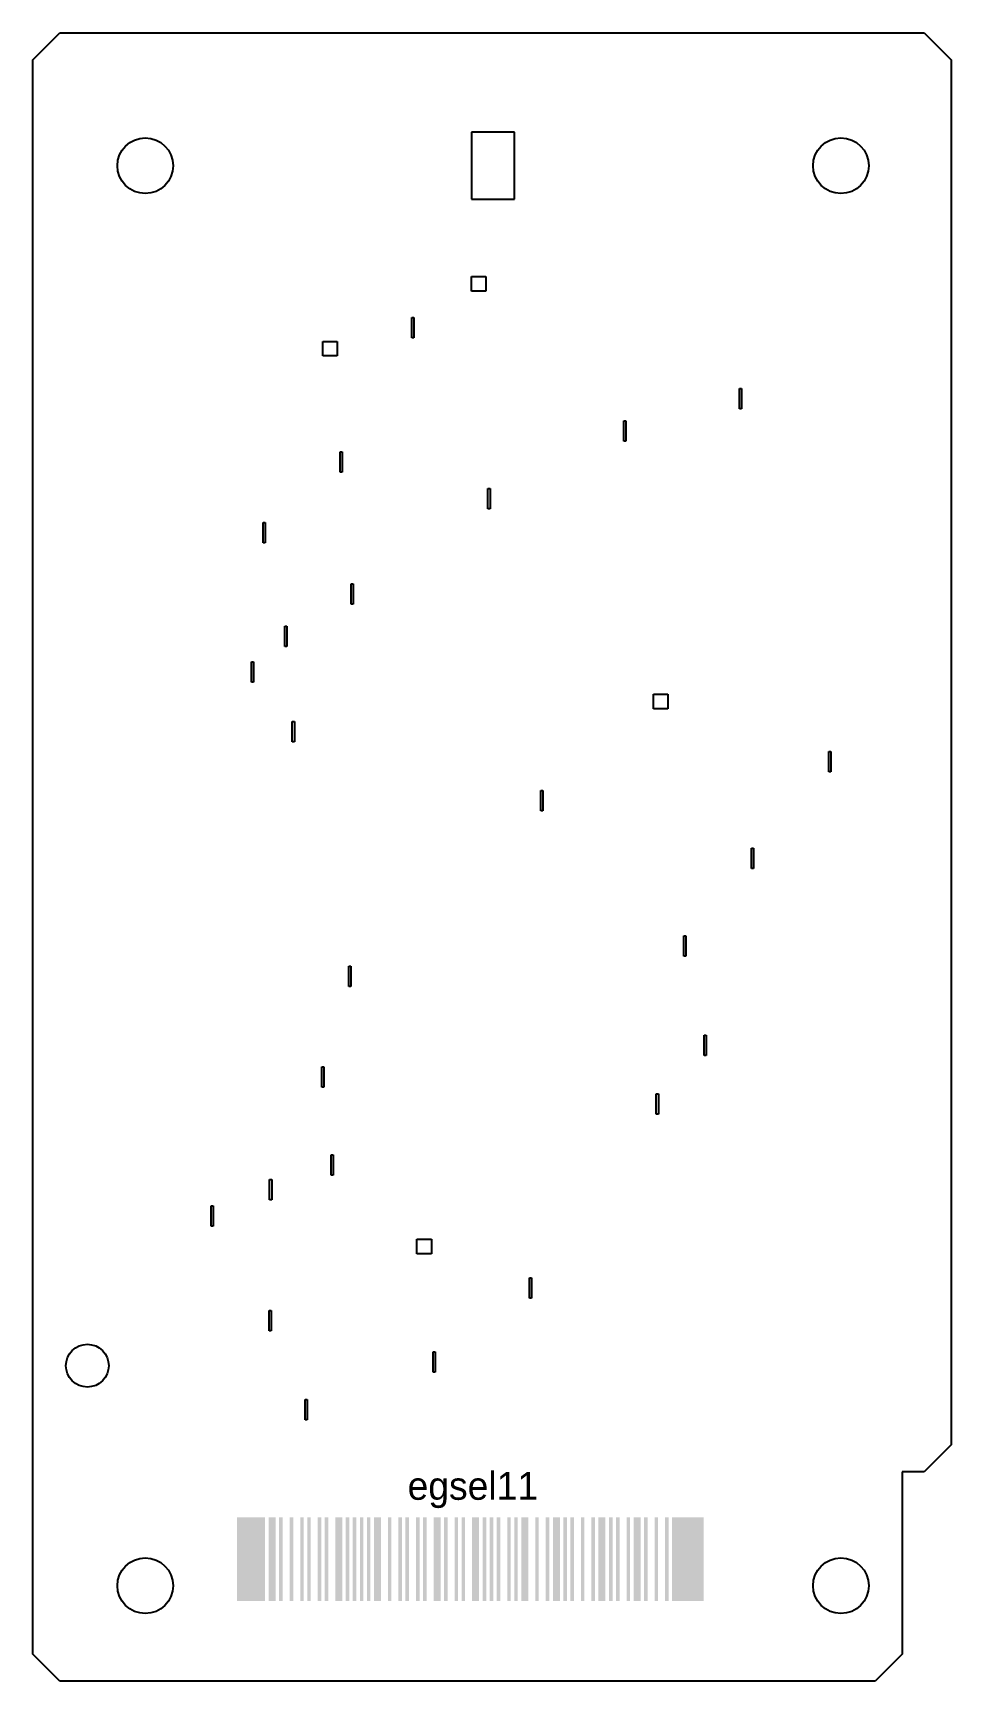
# Model space of a CAD drawing. Extents: x 0 to 52.3, y 0 to 94.
import ezdxf

# ---------------------------------------------------------------- set-up
doc = ezdxf.new("R2010")
doc.units = 0
doc.linetypes.add('0', pattern=[0])
for name, color, linetype in [('holes', 4, '0'), ('label', 3, '0'), ('outline', 5, '0'), ('slits', 1, '0')]:
    doc.layers.add(name, color=color, linetype=linetype)

msp = doc.modelspace()

# ---------------------------------------------------------------- linework, layer by layer
at = {"layer": 'holes', "linetype": '0'}
for p, q in [((24.9872, 88.3158), (24.9872, 84.5058)), ((27.4383, 88.3158), (24.9872, 88.3158)), ((27.4383, 84.5058), (27.4383, 88.3158)), ((24.9872, 84.5058), (27.4383, 84.5058))]:
    msp.add_line(p, q, dxfattribs=at)
for centre, radius in [((6.4008, 86.4108), 1.5875), ((46.0502, 86.4108), 1.5875), ((3.0988, 17.9832), 1.2192), ((6.4008, 5.4356), 1.5875), ((46.0502, 5.4356), 1.5875)]:
    msp.add_circle(centre, radius, dxfattribs=at)
at = {"layer": 'label', "linetype": '0'}
for points in [[(11.63, 4.572), (11.63, 9.3345), (13.23, 4.572), (13.23, 9.3345)], [(13.43, 4.572), (13.43, 9.3345), (13.83, 4.572), (13.83, 9.3345)], [(14.03, 4.572), (14.03, 9.3345), (14.23, 4.572), (14.23, 9.3345)], [(14.63, 4.572), (14.63, 9.3345), (14.83, 4.572), (14.83, 9.3345)], [(15.23, 4.572), (15.23, 9.3345), (15.43, 4.572), (15.43, 9.3345)], [(15.63, 4.572), (15.63, 9.3345), (15.83, 4.572), (15.83, 9.3345)], [(16.23, 4.572), (16.23, 9.3345), (16.43, 4.572), (16.43, 9.3345)], [(16.63, 4.572), (16.63, 9.3345), (16.83, 4.572), (16.83, 9.3345)], [(17.23, 4.572), (17.23, 9.3345), (17.63, 4.572), (17.63, 9.3345)], [(17.83, 4.572), (17.83, 9.3345), (18.03, 4.572), (18.03, 9.3345)], [(18.23, 4.572), (18.23, 9.3345), (18.43, 4.572), (18.43, 9.3345)], [(18.63, 4.572), (18.63, 9.3345), (18.83, 4.572), (18.83, 9.3345)], [(19.03, 4.572), (19.03, 9.3345), (19.23, 4.572), (19.23, 9.3345)], [(19.43, 4.572), (19.43, 9.3345), (19.83, 4.572), (19.83, 9.3345)], [(20.23, 4.572), (20.23, 9.3345), (20.43, 4.572), (20.43, 9.3345)], [(20.83, 4.572), (20.83, 9.3345), (21.03, 4.572), (21.03, 9.3345)], [(21.23, 4.572), (21.23, 9.3345), (21.43, 4.572), (21.43, 9.3345)], [(21.83, 4.572), (21.83, 9.3345), (22.03, 4.572), (22.03, 9.3345)], [(22.23, 4.572), (22.23, 9.3345), (22.43, 4.572), (22.43, 9.3345)], [(22.83, 4.572), (22.83, 9.3345), (23.23, 4.572), (23.23, 9.3345)], [(23.43, 4.572), (23.43, 9.3345), (23.63, 4.572), (23.63, 9.3345)], [(24.03, 4.572), (24.03, 9.3345), (24.23, 4.572), (24.23, 9.3345)], [(24.43, 4.572), (24.43, 9.3345), (24.63, 4.572), (24.63, 9.3345)], [(25.03, 4.572), (25.03, 9.3345), (25.43, 4.572), (25.43, 9.3345)], [(25.63, 4.572), (25.63, 9.3345), (25.83, 4.572), (25.83, 9.3345)], [(26.03, 4.572), (26.03, 9.3345), (26.23, 4.572), (26.23, 9.3345)], [(26.43, 4.572), (26.43, 9.3345), (26.63, 4.572), (26.63, 9.3345)], [(27.03, 4.572), (27.03, 9.3345), (27.23, 4.572), (27.23, 9.3345)], [(27.43, 4.572), (27.43, 9.3345), (27.63, 4.572), (27.63, 9.3345)], [(27.83, 4.572), (27.83, 9.3345), (28.23, 4.572), (28.23, 9.3345)], [(28.63, 4.572), (28.63, 9.3345), (28.83, 4.572), (28.83, 9.3345)], [(29.23, 4.572), (29.23, 9.3345), (29.43, 4.572), (29.43, 9.3345)], [(29.63, 4.572), (29.63, 9.3345), (30.03, 4.572), (30.03, 9.3345)], [(30.23, 4.572), (30.23, 9.3345), (30.43, 4.572), (30.43, 9.3345)], [(30.63, 4.572), (30.63, 9.3345), (30.83, 4.572), (30.83, 9.3345)], [(31.23, 4.572), (31.23, 9.3345), (31.43, 4.572), (31.43, 9.3345)], [(31.83, 4.572), (31.83, 9.3345), (32.03, 4.572), (32.03, 9.3345)], [(32.23, 4.572), (32.23, 9.3345), (32.63, 4.572), (32.63, 9.3345)], [(32.83, 4.572), (32.83, 9.3345), (33.03, 4.572), (33.03, 9.3345)], [(33.23, 4.572), (33.23, 9.3345), (33.43, 4.572), (33.43, 9.3345)], [(33.83, 4.572), (33.83, 9.3345), (34.03, 4.572), (34.03, 9.3345)], [(34.23, 4.572), (34.23, 9.3345), (34.63, 4.572), (34.63, 9.3345)], [(34.83, 4.572), (34.83, 9.3345), (35.03, 4.572), (35.03, 9.3345)], [(35.43, 4.572), (35.43, 9.3345), (35.63, 4.572), (35.63, 9.3345)], [(36.03, 4.572), (36.03, 9.3345), (36.23, 4.572), (36.23, 9.3345)], [(36.43, 4.572), (36.43, 9.3345), (36.63, 4.572), (36.63, 9.3345)], [(36.63, 4.572), (36.63, 9.3345), (38.23, 4.572), (38.23, 9.3345)]]:
    msp.add_solid(points, dxfattribs=at)
at = {"layer": 'outline', "linetype": '0'}
for p, q in [((0, 92.456), (1.524, 93.98)), ((1.524, 93.98), (50.8, 93.98)), ((50.8, 93.98), (52.324, 92.456)), ((0, 1.524), (0, 92.456)), ((52.324, 92.456), (52.324, 13.462)), ((52.324, 13.462), (50.8, 11.938)), ((50.8, 11.938), (49.53, 11.938)), ((49.53, 11.938), (49.53, 1.524)), ((1.524, 0), (0, 1.524)), ((49.53, 1.524), (48.006, 0)), ((48.006, 0), (1.524, 0))]:
    msp.add_line(p, q, dxfattribs=at)
at = {"layer": 'slits', "linetype": '0'}
for p, q in [((24.989, 79.265), (24.989, 80.093)), ((24.989, 80.093), (25.817, 80.093)), ((25.817, 80.093), (25.817, 79.265)), ((25.817, 79.265), (24.989, 79.265)), ((21.598, 76.591), (21.598, 77.75)), ((21.598, 77.75), (21.714, 77.75)), ((21.714, 77.75), (21.714, 76.591)), ((16.517, 75.563), (16.517, 76.391)), ((16.517, 76.391), (17.345, 76.391)), ((17.345, 76.391), (17.345, 75.563)), ((21.714, 76.591), (21.598, 76.591)), ((17.345, 75.563), (16.517, 75.563)), ((40.275, 72.541), (40.275, 73.7)), ((40.275, 73.7), (40.391, 73.7)), ((40.391, 73.7), (40.391, 72.541)), ((40.391, 72.541), (40.275, 72.541)), ((33.668, 70.705), (33.668, 71.864)), ((33.668, 71.864), (33.784, 71.864)), ((33.784, 71.864), (33.784, 70.705)), ((33.784, 70.705), (33.668, 70.705)), ((17.508, 68.937), (17.508, 70.096)), ((17.508, 70.096), (17.624, 70.096)), ((17.624, 70.096), (17.624, 68.937)), ((17.624, 68.937), (17.508, 68.937)), ((25.933, 66.839), (25.933, 67.998)), ((25.933, 67.998), (26.049, 67.998)), ((26.049, 67.998), (26.049, 66.839)), ((26.049, 66.839), (25.933, 66.839)), ((13.125, 64.908), (13.125, 66.068)), ((13.125, 66.068), (13.241, 66.068)), ((13.241, 66.068), (13.241, 64.908)), ((13.241, 64.908), (13.125, 64.908)), ((18.14, 61.402), (18.14, 62.561)), ((18.14, 62.561), (18.256, 62.561)), ((18.256, 62.561), (18.256, 61.402)), ((18.256, 61.402), (18.14, 61.402)), ((14.359, 59), (14.359, 60.159)), ((14.359, 60.159), (14.475, 60.159)), ((14.475, 60.159), (14.475, 59)), ((14.475, 59), (14.359, 59)), ((12.453, 56.962), (12.453, 58.122)), ((12.453, 58.122), (12.569, 58.122)), ((12.569, 58.122), (12.569, 56.962)), ((12.569, 56.962), (12.453, 56.962)), ((35.364, 55.445), (35.364, 56.273)), ((35.364, 56.273), (36.192, 56.273)), ((36.192, 56.273), (36.192, 55.445)), ((14.781, 53.561), (14.781, 54.72)), ((14.781, 54.72), (14.897, 54.72)), ((14.897, 54.72), (14.897, 53.561)), ((36.192, 55.445), (35.364, 55.445)), ((14.897, 53.561), (14.781, 53.561)), ((45.361, 51.852), (45.361, 53.011)), ((45.361, 53.011), (45.477, 53.011)), ((45.477, 53.011), (45.477, 51.852)), ((45.477, 51.852), (45.361, 51.852)), ((28.948, 49.621), (28.948, 50.78)), ((28.948, 50.78), (29.064, 50.78)), ((29.064, 50.78), (29.064, 49.621)), ((29.064, 49.621), (28.948, 49.621)), ((40.946, 46.332), (40.946, 47.492)), ((40.946, 47.492), (41.062, 47.492)), ((41.062, 47.492), (41.062, 46.332)), ((41.062, 46.332), (40.946, 46.332)), ((37.089, 41.343), (37.089, 42.503)), ((37.089, 42.503), (37.205, 42.503)), ((37.205, 42.503), (37.205, 41.343)), ((18.001, 39.608), (18.001, 40.767)), ((18.001, 40.767), (18.117, 40.767)), ((18.117, 40.767), (18.117, 39.608)), ((37.205, 41.343), (37.089, 41.343)), ((18.117, 39.608), (18.001, 39.608)), ((38.248, 35.676), (38.248, 36.835)), ((38.248, 36.835), (38.364, 36.835)), ((38.364, 36.835), (38.364, 35.676)), ((16.463, 33.861), (16.463, 35.021)), ((16.463, 35.021), (16.579, 35.021)), ((16.579, 35.021), (16.579, 33.861)), ((38.364, 35.676), (38.248, 35.676)), ((16.579, 33.861), (16.463, 33.861)), ((35.528, 32.319), (35.528, 33.478)), ((35.528, 33.478), (35.644, 33.478)), ((35.644, 33.478), (35.644, 32.319)), ((35.644, 32.319), (35.528, 32.319)), ((16.998, 28.848), (16.998, 30.007)), ((16.998, 30.007), (17.113, 30.007)), ((17.113, 30.007), (17.113, 28.848)), ((13.489, 27.439), (13.489, 28.598)), ((13.489, 28.598), (13.605, 28.598)), ((13.605, 28.598), (13.605, 27.439)), ((17.113, 28.848), (16.998, 28.848)), ((13.605, 27.439), (13.489, 27.439)), ((10.148, 25.941), (10.148, 27.1)), ((10.148, 27.1), (10.264, 27.1)), ((10.264, 27.1), (10.264, 25.941)), ((10.264, 25.941), (10.148, 25.941)), ((21.884, 24.368), (21.884, 25.196)), ((21.884, 25.196), (22.712, 25.196)), ((22.712, 25.196), (22.712, 24.368)), ((22.712, 24.368), (21.884, 24.368)), ((28.292, 21.828), (28.292, 22.987)), ((28.292, 22.987), (28.408, 22.987)), ((28.408, 22.987), (28.408, 21.828)), ((28.408, 21.828), (28.292, 21.828)), ((13.456, 19.968), (13.456, 21.127)), ((13.456, 21.127), (13.571, 21.127)), ((13.571, 21.127), (13.571, 19.968)), ((13.571, 19.968), (13.456, 19.968)), ((22.809, 17.613), (22.809, 18.772)), ((22.809, 18.772), (22.925, 18.772)), ((22.925, 18.772), (22.925, 17.613)), ((22.925, 17.613), (22.809, 17.613)), ((15.52, 14.899), (15.52, 16.059)), ((15.52, 16.059), (15.636, 16.059)), ((15.636, 16.059), (15.636, 14.899)), ((15.636, 14.899), (15.52, 14.899))]:
    msp.add_line(p, q, dxfattribs=at)

# ---------------------------------------------------------------- texts
at = {"layer": 'label', "linetype": '0'}
msp.add_text('egsel11', height=1.5875, dxfattribs=at).set_placement((21.3519, 10.3345))

doc.saveas('drawing.dxf')
